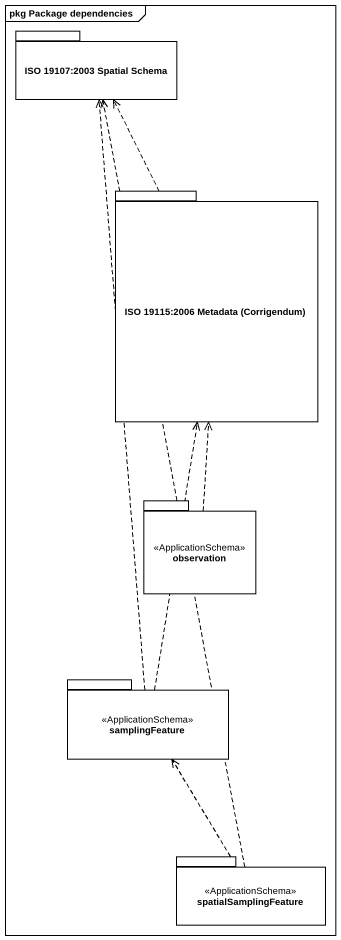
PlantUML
@startuml
mainframe pkg Package dependencies
package "ISO 19107:2003 Spatial Schema" as ISO_19107_2003_Spatial {
}
package "ISO 19115:2006 Metadata (Corrigendum)" as ISO_19115_2006_Metadata {
}
package observation <<ApplicationSchema>> {
}
package samplingFeature <<ApplicationSchema>> {
}
package spatialSamplingFeature <<ApplicationSchema>> {
}
ISO_19115_2006_Metadata .up.> ISO_19107_2003_Spatial
observation .up.> ISO_19115_2006_Metadata
samplingFeature .up.> ISO_19107_2003_Spatial
samplingFeature .up.> ISO_19115_2006_Metadata
spatialSamplingFeature .up.> ISO_19107_2003_Spatial
spatialSamplingFeature .up.> samplingFeature
@enduml
